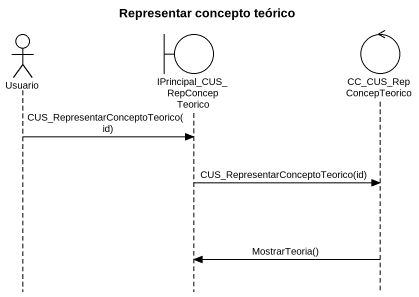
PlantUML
@startuml
title Representar concepto teórico
hide footbox
actor Usuario
boundary "IPrincipal_CUS_RepConcepTeorico" as IPrincipal_CUS
control CC_CUS_RepConcepTeorico

Usuario -> IPrincipal_CUS : CUS_RepresentarConceptoTeorico(id)
IPrincipal_CUS -> CC_CUS_RepConcepTeorico : CUS_RepresentarConceptoTeorico(id)
CC_CUS_RepConcepTeorico -> IPrincipal_CUS : MostrarTeoria()
@enduml
